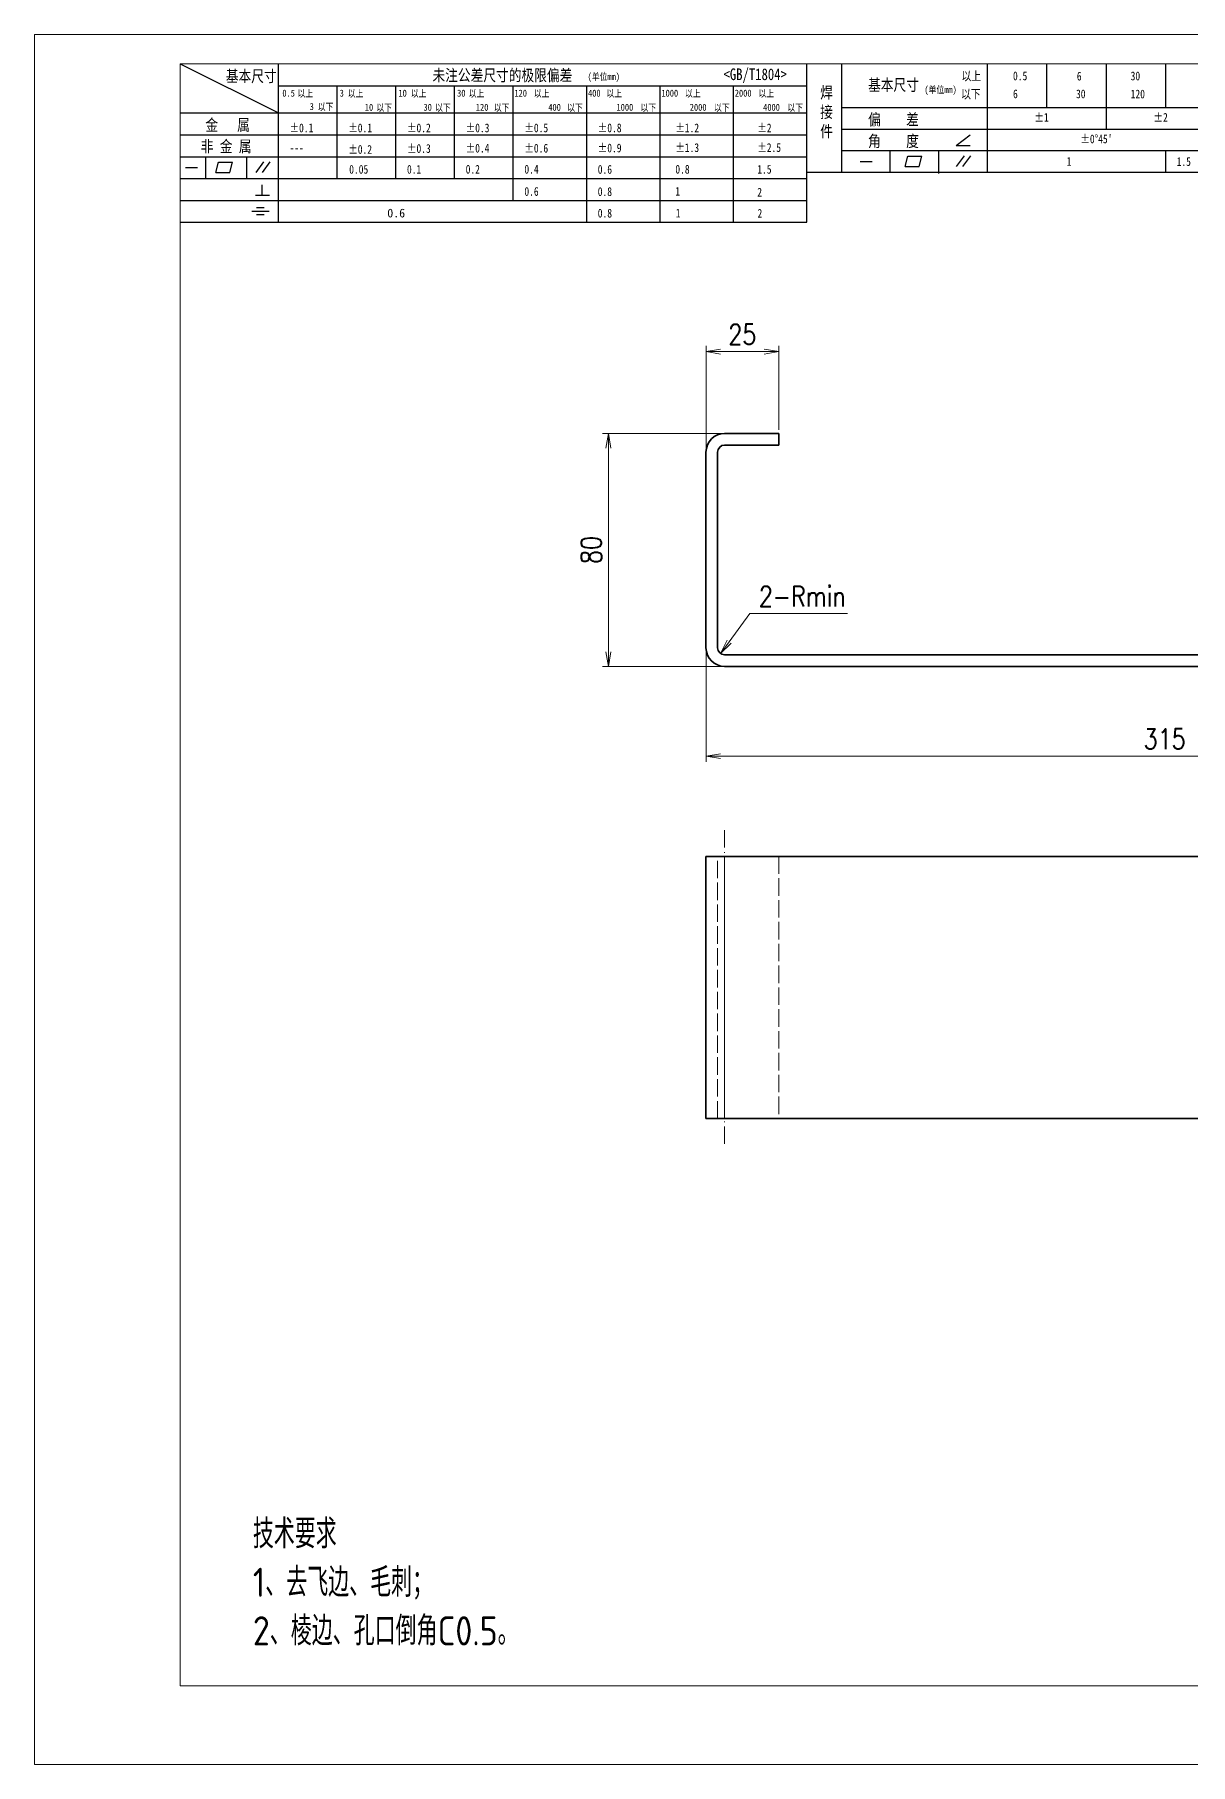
# Model space of a CAD drawing. Header units: millimetres. Extents: x -49572 to 104182, y -50696 to 51993.
# Drawn here: x -48025 to -47628, y 51037 to 51631 of the extents above; entities that cross this region are included whole.
import ezdxf

# ---------------------------------------------------------------- set-up
doc = ezdxf.new("R2010")
doc.units = ezdxf.units.MM
doc.header["$LTSCALE"] = 0.5
doc.linetypes.add('DASHDOT', pattern=[18.5, 12, -3, 0.5, -3])
doc.linetypes.add('DASHED', pattern=[15, 12, -3])
doc.layers.add('图\\M+19E79\\M+195B6\\M+18E9A', color=7, linetype='Continuous')
doc.layers.add('图框', color=7, linetype='Continuous', lineweight=18)
doc.layers.add('标注线', color=3, linetype='Continuous', lineweight=18)
doc.layers.add('打印', color=7, linetype='Continuous', lineweight=15, plot=False)
doc.layers.add('打印-禁用', color=7, linetype='Continuous', lineweight=15, plot=False)
doc.styles.add('DIM', font='romans.shx', dxfattribs={"width": 0.8, "bigfont": 'bigfont.shx'})
doc.styles.add('国标', font='simfang.ttf', dxfattribs={"width": 0.8})
doc.styles.add('机械长仿宋', font='gbenor.shx', dxfattribs={"height": 1, "bigfont": 'gbcbig.shx'})
doc.dimstyles.new('DEH 1-2$0', dxfattribs={"dimscale": 2, "dimtxt": 3.5, "dimasz": 2.5, "dimexe": 1, "dimexo": 0.625, "dimgap": 1.2, "dimtad": 1, "dimdsep": 46, "dimtxsty": 'DIM', "dimblk": 'OPEN', "dimcen": 0, "dimclrd": 8, "dimclre": 8, "dimclrt": 2, "dimazin": 2, "dimtfac": 0.5, "dimtmove": 0, "dimatfit": 3, "dimldrblk": 'OPEN', "dimfxl": 0, "dimtolj": 2, "dimlwd": 13, "dimlwe": 13, "dimarcsym": 0})
doc.dimstyles.new('DEH 1-2$4', dxfattribs={"dimscale": 2, "dimtxt": 3.5, "dimasz": 2.5, "dimexe": 1, "dimexo": 0.625, "dimgap": 1.2, "dimtad": 1, "dimtoh": 1, "dimdsep": 46, "dimtxsty": 'DIM', "dimblk": 'OPEN', "dimcen": 0, "dimclrd": 8, "dimclre": 8, "dimclrt": 2, "dimazin": 2, "dimtfac": 0.5, "dimtofl": 0, "dimtmove": 0, "dimatfit": 3, "dimldrblk": 'OPEN', "dimfxl": 0, "dimtolj": 2, "dimlwd": 18, "dimlwe": 18, "dimarcsym": 0})

# ---------------------------------------------------------------- blocks, each defined once
blk = doc.blocks.new('GZDEH零件A3图框V01版')
at = {"layer": '图\\M+19E79\\M+195B6\\M+18E9A', "color": 9}
for p, q in [((2882.49, -1554.46), (2899.37, -1562.92)), ((2899.37, -1581.67), (2899.37, -1554.46)), ((2990.09, -1581.67), (2990.09, -1554.46)), ((2996.09, -1573.08), (2996.09, -1554.46)), ((3021.09, -1561.98), (3021.09, -1554.46)), ((3031.31, -1561.98), (3031.31, -1554.46)), ((3041.53, -1561.98), (3041.53, -1554.46)), ((3051.75, -1561.98), (3051.75, -1554.46)), ((2899.37, -1558.24), (2990.09, -1558.24)), ((2909.45, -1574.17), (2909.45, -1558.24)), ((2919.53, -1574.17), (2919.53, -1558.24)), ((2929.61, -1574.17), (2929.61, -1558.24)), ((2939.69, -1577.92), (2939.69, -1558.24)), ((2952.29, -1581.67), (2952.29, -1558.24)), ((2964.89, -1581.67), (2964.89, -1558.24)), ((2977.49, -1581.67), (2977.49, -1558.24)), ((2996.09, -1561.98), (3113.09, -1561.98)), ((3021.09, -1573.08), (3021.09, -1561.98)), ((3041.53, -1565.68), (3041.53, -1561.98)), ((2882.49, -1562.92), (2990.09, -1562.92)), ((2882.49, -1566.67), (2990.09, -1566.67)), ((2996.09, -1565.68), (3113.09, -1565.68)), ((3015.75, -1568.51), (3018.15, -1566.66)), ((2882.49, -1570.42), (2990.09, -1570.42)), ((2886.92, -1574.12), (2886.92, -1570.42)), ((2893.91, -1574.12), (2893.91, -1570.42)), ((2996.09, -1569.38), (3113.09, -1569.38)), ((3004.42, -1573.08), (3004.42, -1569.38)), ((3006.97, -1572.12), (3007.45, -1570.33)), ((3007.45, -1570.33), (3009.86, -1570.33)), ((3009.39, -1572.12), (3009.86, -1570.33)), ((3012.75, -1573.08), (3012.75, -1569.38)), ((3015.75, -1568.51), (3018.15, -1568.51)), ((3015.81, -1572.12), (3017.15, -1570.26)), ((3016.89, -1572.12), (3018.23, -1570.26)), ((3051.75, -1573.08), (3051.75, -1569.38)), ((2883.43, -1572.27), (2885.49, -1572.27)), ((2888.59, -1573.16), (2889.07, -1571.37)), ((2888.59, -1573.16), (2891, -1573.16)), ((2889.07, -1571.37), (2891.48, -1571.37)), ((2891, -1573.16), (2891.48, -1571.37)), ((2895.52, -1573.16), (2896.85, -1571.3)), ((2896.6, -1573.16), (2897.94, -1571.3)), ((2990.09, -1573.08), (3113.09, -1573.08)), ((2999.26, -1571.23), (3001.32, -1571.23)), ((3006.97, -1572.12), (3009.39, -1572.12)), ((3012.75, -1573.33), (3012.75, -1573.08)), ((2882.49, -1574.17), (2990.09, -1574.17)), ((2895.42, -1577.05), (2897.81, -1577.05)), ((2896.58, -1577.05), (2896.58, -1575.28)), ((2882.49, -1577.92), (2990.09, -1577.92)), ((2894.79, -1579.77), (2897.77, -1579.77)), ((2895.57, -1579.17), (2896.92, -1579.17)), ((2882.49, -1581.67), (2990.09, -1581.67)), ((2895.57, -1580.37), (2896.93, -1580.37))]:
    blk.add_line(p, q, dxfattribs=at)
at = {"layer": '图框', "linetype": 'Continuous'}
for p, q in [((2882.49, -1554.46), (2882.49, -1832.96)), ((3272.49, -1554.46), (2882.49, -1554.46)), ((2882.49, -1832.96), (3272.49, -1832.96))]:
    blk.add_line(p, q, dxfattribs=at)
at = {"layer": '打印-禁用', "linetype": 'Continuous'}
for p, q in [((2857.49, -1549.46), (2857.49, -1846.46)), ((3277.49, -1549.46), (2857.49, -1549.46)), ((2857.49, -1846.46), (3277.49, -1846.46))]:
    blk.add_line(p, q, dxfattribs=at)
at = {"layer": '图\\M+19E79\\M+195B6\\M+18E9A', "color": 9, "style": '国标', "width": 0.8}
for s, height, p in [('基本尺寸', 2, (2890.33, -1557.58)), ('未注公差尺寸的极限偏差', 2, (2925.81, -1557.44)), ('<GB/T1804>', 2, (2975.78, -1557.27)), ('以上', 1.5, (3016.64, -1557.33)), ('0.5', 1.5, (3025.49, -1557.3)), ('6', 1.5, (3036.45, -1557.34)), ('30', 1.5, (3045.69, -1557.31)), ('30', 1.2, (2930.04, -1560.11)), ('基本尺寸', 2, (3000.6, -1559.1)), ('以下', 1.5, (3016.58, -1560.43)), ('6', 1.5, (3025.49, -1560.38)), ('30', 1.5, (3036.31, -1560.39)), ('120', 1.5, (3045.69, -1560.41)), ('金   属', 2, (2886.82, -1565.98)), ('±0.1', 1.5, (2901.27, -1566.23)), ('±0.1', 1.5, (2911.35, -1566.23)), ('±0.2', 1.5, (2921.43, -1566.23)), ('±0.3', 1.5, (2931.51, -1566.23)), ('±0.5', 1.5, (2941.59, -1566.23)), ('±0.8', 1.5, (2954.19, -1566.23)), ('±1.2', 1.5, (2967.51, -1566.23)), ('±2', 1.5, (2981.58, -1566.23)), ('偏    差', 2, (3000.6, -1565.04)), ('±1', 1.5, (3029.16, -1564.42)), ('±2', 1.5, (3049.61, -1564.42)), ('非 金 属', 2, (2886.02, -1569.65)), ('±0.3', 1.5, (2921.43, -1569.77)), ('±0.4', 1.5, (2931.51, -1569.71)), ('±0.6', 1.5, (2941.59, -1569.71)), ('±0.9', 1.5, (2954.19, -1569.68)), ('±1.3', 1.5, (2967.51, -1569.62)), ('±2.5', 1.5, (2981.58, -1569.61)), ('角    度', 2, (3000.6, -1568.74)), ("±0%%D45'", 1.5, (3037.06, -1568.12)), ('---', 1.5, (2901.27, -1569.65)), ('±0.2', 1.5, (2911.35, -1569.92)), ('1', 1.5, (3034.69, -1571.98)), ('1.5', 1.5, (3053.59, -1572.01)), ('0.1', 1.5, (2921.43, -1573.34)), ('0.2', 1.5, (2931.51, -1573.33)), ('0.4', 1.5, (2941.59, -1573.33)), ('0.6', 1.5, (2954.19, -1573.35)), ('0.8', 1.5, (2967.51, -1573.33)), ('1.5', 1.5, (2981.58, -1573.34)), ('0.6', 1.5, (2941.59, -1577.14)), ('0.8', 1.5, (2954.19, -1577.17)), ('1', 1.5, (2967.51, -1577.12)), ('2', 1.5, (2981.58, -1577.26)), ('0.8', 1.5, (2954.19, -1580.87)), ('1', 1.5, (2967.59, -1580.86)), ('2', 1.5, (2981.62, -1580.89))]:
    blk.add_text(s, height=height, dxfattribs=at).set_placement(p)
at = {"layer": '图\\M+19E79\\M+195B6\\M+18E9A', "color": 9, "lineweight": 15, "style": '国标', "width": 0.8}
for s, p in [('(单位mm)', (2952.44, -1557.27)), ('0.5', (2900.03, -1560.11)), ('以上', (2902.64, -1560.16)), ('3', (2909.88, -1560.11)), ('以上', (2911.25, -1560.16)), ('10', (2919.96, -1560.11)), ('以上', (2922.09, -1560.16)), ('以上', (2932.02, -1560.16)), ('120', (2939.88, -1560.11)), ('以上', (2943.21, -1560.16)), ('400', (2952.52, -1560.11)), ('以上', (2955.68, -1560.16)), ('1000', (2965.12, -1560.11)), ('以上', (2969.16, -1560.16)), ('2000', (2977.72, -1560.11)), ('以上', (2981.8, -1560.16)), ('(单位mm)', (3010.27, -1559.51)), ('3', (2904.73, -1562.41)), ('以下', (2906.1, -1562.46)), ('10', (2914.19, -1562.54)), ('以下', (2916.18, -1562.59)), ('30', (2924.27, -1562.54)), ('以下', (2926.26, -1562.59)), ('120', (2933.26, -1562.54)), ('以下', (2936.34, -1562.59)), ('400', (2945.7, -1562.54)), ('以下', (2948.94, -1562.59)), ('1000', (2957.41, -1562.54)), ('以下', (2961.54, -1562.59)), ('2000', (2969.99, -1562.54)), ('以下', (2974.14, -1562.59)), ('4000', (2982.59, -1562.54)), ('以下', (2986.74, -1562.59))]:
    blk.add_text(s, height=1.2, dxfattribs=at).set_placement(p)
at = {"layer": '图\\M+19E79\\M+195B6\\M+18E9A', "color": 9, "lineweight": 13, "style": '国标'}
blk.add_text('0.6', height=1.5, dxfattribs=at).set_placement((2918.05, -1580.85))
at = {"layer": '图\\M+19E79\\M+195B6\\M+18E9A', "color": 9, "insert": (2992.39, -1558.41), "char_height": 2, "width": 3.1877, "attachment_point": 1, "style": '国标'}
blk.add_mtext('焊\\P接\\P件', dxfattribs=at)
at = {"layer": '图\\M+19E79\\M+195B6\\M+18E9A', "color": 9, "insert": (2911.51, -1573.37), "char_height": 1.5, "attachment_point": 7, "style": '国标'}
blk.add_mtext_dynamic_manual_height_columns('0.05', width=5.1982, gutter_width=12.5, heights=[0], dxfattribs=at)
blk = doc.blocks.new('DEH A3')
at = {"layer": '图框'}
blk.add_blockref('GZDEH零件A3图框V01版', (-2857.49, 1846.46), dxfattribs=at)
blk = doc.blocks.new('_Open')
at = {"color": 0, "linetype": 'ByBlock', "lineweight": -2}
for p, q in [((-1, 0.17), (0, 0)), ((-1, -0.17), (0, 0)), ((0, 0), (-1, 0))]:
    blk.add_line(p, q, dxfattribs=at)
blk = doc.blocks.new('*D322')
at = {"layer": 'Defpoints', "color": 0, "transparency": 16777216}
for p in [(-47827.88, 51494.28), (-47780.23, 51494.28), (-47784.35, 51414.28)]:
    blk.add_point(p, dxfattribs=at)
at = {"layer": '标注线', "color": 8, "lineweight": 13, "transparency": 16777216}
for p, q in [((-47781.48, 51494.28), (-47829.88, 51494.28)), ((-47827.88, 51419.28), (-47827.88, 51489.28)), ((-47785.6, 51414.28), (-47829.88, 51414.28))]:
    blk.add_line(p, q, dxfattribs=at)
at = {"layer": '标注线', "color": 8, "lineweight": 13, "transparency": 16777216, "xscale": 5, "yscale": 5, "zscale": 5}
for p, rotation in [((-47827.88, 51494.28), 90), ((-47827.88, 51414.28), 270)]:
    blk.add_blockref('_Open', p, dxfattribs=dict(at, rotation=rotation))
at = {"layer": '标注线', "color": 2, "transparency": 16777216, "insert": (-47833.78, 51454.28), "char_height": 7, "attachment_point": 5, "rotation": 90, "style": 'DIM'}
blk.add_mtext('\\A2;80', dxfattribs=at)
blk = doc.blocks.new('*D323')
at = {"layer": 'Defpoints', "color": 0, "transparency": 16777216}
for p in [(-47794.36, 51452.49), (-47479.36, 51414.28), (-47479.36, 51383.47)]:
    blk.add_point(p, dxfattribs=at)
at = {"layer": '标注线', "color": 8, "lineweight": 13, "transparency": 16777216}
for p, q in [((-47794.36, 51451.24), (-47794.36, 51381.47)), ((-47479.36, 51413.03), (-47479.36, 51381.47)), ((-47789.36, 51383.47), (-47484.36, 51383.47))]:
    blk.add_line(p, q, dxfattribs=at)
at = {"layer": '标注线', "color": 8, "lineweight": 13, "transparency": 16777216, "xscale": 5, "yscale": 5, "zscale": 5, "rotation": 180}
blk.add_blockref('_Open', (-47794.36, 51383.47), dxfattribs=at)
at = {"layer": '标注线', "color": 8, "lineweight": 13, "transparency": 16777216, "xscale": 5, "yscale": 5, "zscale": 5}
blk.add_blockref('_Open', (-47479.36, 51383.47), dxfattribs=at)
at = {"layer": '标注线', "color": 2, "transparency": 16777216, "insert": (-47636.86, 51389.37), "char_height": 7, "attachment_point": 5, "style": 'DIM'}
blk.add_mtext('\\A2;315', dxfattribs=at)
blk = doc.blocks.new('*D324')
at = {"layer": 'Defpoints', "color": 0, "transparency": 16777216}
for p in [(-47794.36, 51522.38), (-47769.36, 51494.28), (-47794.36, 51485.79)]:
    blk.add_point(p, dxfattribs=at)
at = {"layer": '标注线', "color": 8, "lineweight": 13, "transparency": 16777216}
for p, q in [((-47794.36, 51487.04), (-47794.36, 51524.38)), ((-47769.36, 51495.53), (-47769.36, 51524.38)), ((-47774.36, 51522.38), (-47789.36, 51522.38))]:
    blk.add_line(p, q, dxfattribs=at)
at = {"layer": '标注线', "color": 8, "lineweight": 13, "transparency": 16777216, "xscale": 5, "yscale": 5, "zscale": 5, "rotation": 180}
blk.add_blockref('_Open', (-47794.36, 51522.38), dxfattribs=at)
at = {"layer": '标注线', "color": 8, "lineweight": 13, "transparency": 16777216, "xscale": 5, "yscale": 5, "zscale": 5}
blk.add_blockref('_Open', (-47769.36, 51522.38), dxfattribs=at)
at = {"layer": '标注线', "color": 2, "transparency": 16777216, "insert": (-47781.86, 51528.28), "char_height": 7, "attachment_point": 5, "style": 'DIM'}
blk.add_mtext('\\A2;25', dxfattribs=at)
blk = doc.blocks.new('*D326')
at = {"layer": 'Defpoints', "color": 0, "transparency": 16777216}
for p in [(-47789.38, 51418.74), (-47787.96, 51420.68)]:
    blk.add_point(p, dxfattribs=at)
at = {"layer": '标注线', "color": 8, "lineweight": 18, "transparency": 16777216}
for p, q in [((-47779.32, 51432.44), (-47786.42, 51422.77)), ((-47745.72, 51432.44), (-47779.32, 51432.44))]:
    blk.add_line(p, q, dxfattribs=at)
at = {"layer": '标注线', "color": 8, "lineweight": 18, "transparency": 16777216, "xscale": 5, "yscale": 5, "zscale": 5, "rotation": 233.6803633544435}
blk.add_blockref('_Open', (-47789.38, 51418.74), dxfattribs=at)
at = {"layer": '标注线', "color": 2, "transparency": 16777216, "insert": (-47761.32, 51438.34), "char_height": 7, "attachment_point": 5, "style": 'DIM'}
blk.add_mtext('\\A2;{\\Fromans,bigfont|c134;2-Rmin}', dxfattribs=at)

msp = doc.modelspace()

# ---------------------------------------------------------------- linework, layer by layer
at = {"color": 7, "lineweight": 35, "ltscale": 0.465}
for p, q in [((-47769.363, 51494.278), (-47787.963, 51494.278)), ((-47787.963, 51490.278), (-47769.363, 51490.278))]:
    msp.add_line(p, q, dxfattribs=at)
at = {"color": 7, "lineweight": 35, "ltscale": 0.1}
msp.add_line((-47769.363, 51490.278), (-47769.363, 51494.278), dxfattribs=at)
at = {"color": 7, "lineweight": 35}
for p, q in [((-47794.363, 51487.878), (-47794.363, 51420.678)), ((-47790.363, 51420.678), (-47790.363, 51487.878)), ((-47479.363, 51418.278), (-47787.963, 51418.278)), ((-47787.963, 51414.278), (-47479.363, 51414.278)), ((-47794.363, 51349.049), (-47794.363, 51259.049)), ((-47787.963, 51349.049), (-47479.363, 51349.049)), ((-47787.963, 51259.049), (-47479.363, 51259.049))]:
    msp.add_line(p, q, dxfattribs=at)
at = {"color": 2, "linetype": 'DASHDOT', "lineweight": 13}
msp.add_line((-47787.963, 51358.049), (-47787.963, 51250.048), dxfattribs=at)
at = {"color": 7, "lineweight": 35, "ltscale": 0.046863}
for p, q in [((-47794.363, 51349.049), (-47792.489, 51349.049)), ((-47792.489, 51259.049), (-47794.363, 51259.049))]:
    msp.add_line(p, q, dxfattribs=at)
at = {"color": 7, "lineweight": 35, "ltscale": 0.113138}
for p, q in [((-47792.489, 51349.049), (-47787.963, 51349.049)), ((-47787.963, 51259.049), (-47792.489, 51259.049))]:
    msp.add_line(p, q, dxfattribs=at)
at = {"color": 1, "linetype": 'DASHED', "lineweight": 13}
for p, q in [((-47790.363, 51259.049), (-47790.363, 51349.049)), ((-47787.963, 51259.049), (-47787.963, 51349.049)), ((-47787.963, 51349.049), (-47787.963, 51259.049)), ((-47787.963, 51349.049), (-47787.963, 51259.049)), ((-47769.363, 51349.049), (-47769.363, 51259.049))]:
    msp.add_line(p, q, dxfattribs=at)
at = {"color": 7, "lineweight": 13}
msp.add_line((-47787.963, 51259.049), (-47787.963, 51349.049), dxfattribs=at)
at = {"color": 7, "lineweight": 35}
for centre, radius, start, end in [((-47787.963, 51487.878), 6.4, 90.000009, 180.000009), ((-47787.963, 51487.878), 2.4, 90.000009, 180.000009), ((-47787.963, 51420.678), 6.4, 180.000009, 270.000004), ((-47787.963, 51420.678), 2.4, 180.000009, 270.000004)]:
    msp.add_arc(centre, radius, start, end, dxfattribs=at)
at = {"layer": '打印'}
msp.add_lwpolyline([(-48024.93, 51631.244), (-47184.93, 51631.244), (-47184.93, 51037.244), (-48024.93, 51037.244)], close=True, dxfattribs=at)

# ---------------------------------------------------------------- block references
at = {"layer": '图框', "xscale": 2, "yscale": 2, "zscale": 2}
msp.add_blockref('DEH A3', (-48024.93, 51037.244), dxfattribs=at)

# ---------------------------------------------------------------- texts
at = {"layer": '标注线', "color": 2, "insert": (-47949.974, 51078.009), "char_height": 10, "width": 229.64922, "attachment_point": 7, "style": '机械长仿宋'}
msp.add_mtext('\\A2;技术要求\\P1、去飞边、毛刺；\\P2、棱边、孔口倒角C0.5。', dxfattribs=at)

# ---------------------------------------------------------------- dimensions: what is measured, and where the dimension line sits
at = {"layer": '标注线'}
for base, p1, p2, picture, middle in [((-47794.363, 51522.385), (-47769.363, 51494.278), (-47794.363, 51485.788), '*D324', (-47781.863, 51528.285)), ((-47479.363, 51383.472), (-47794.363, 51452.49), (-47479.363, 51414.278), '*D323', (-47636.863, 51389.372))]:
    dim = msp.add_linear_dim(base=base, p1=p1, p2=p2, dimstyle='DEH 1-2$0', dxfattribs=at)
    dim.commit()
    dim.dimension.update_dxf_attribs({"geometry": picture, "text_midpoint": middle})
dim = msp.add_linear_dim(base=(-47827.88, 51494.278), p1=(-47784.347, 51414.278), p2=(-47780.225, 51494.278), angle=90, dimstyle='DEH 1-2$0', dxfattribs=at)
dim.commit()
dim.dimension.update_dxf_attribs({"geometry": '*D322', "text_midpoint": (-47827.88, 51454.278), "dimtype": 160})
dim = msp.add_radius_dim(center=(-47787.963, 51420.678), mpoint=(-47789.385, 51418.745), text='{\\Fromans,bigfont|c134;2-Rmin}', dimstyle='DEH 1-2$4', override={"dimtmove": 1}, dxfattribs=at)
dim.commit()
dim.dimension.update_dxf_attribs({"geometry": '*D326', "text_midpoint": (-47779.316, 51432.442), "dimtype": 164})

doc.saveas('drawing.dxf')
